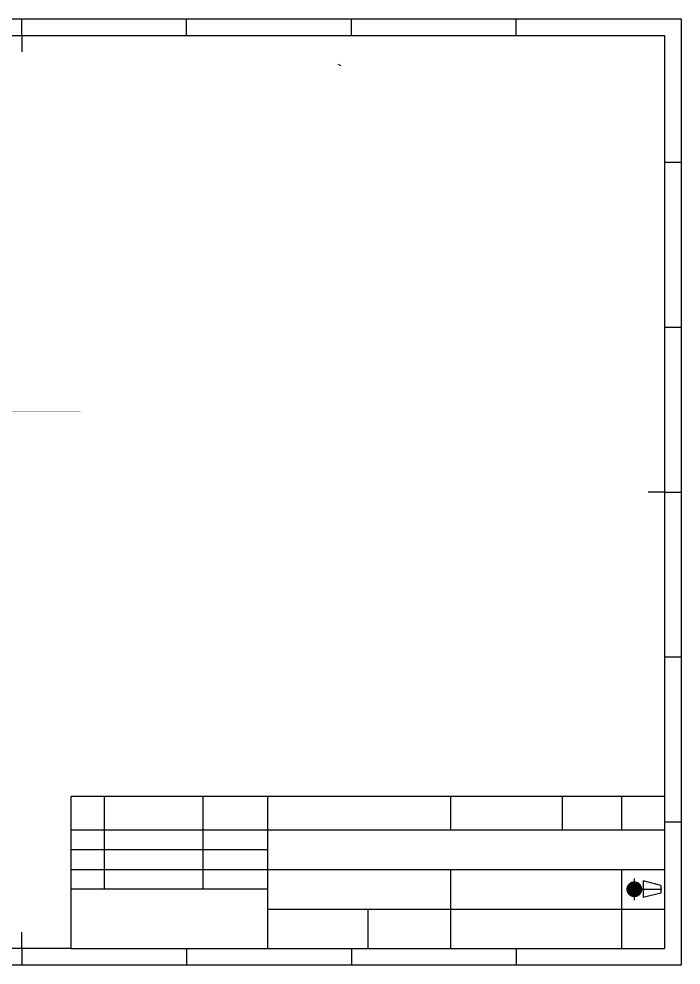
# Model space of a CAD drawing. Extents: x 19 to 519, y 6 to 365.
# Drawn here: x 267.7 to 518.8, y 6.2 to 365 of the extents above; entities that cross this region are included whole.
import ezdxf

# ---------------------------------------------------------------- set-up
doc = ezdxf.new("R2010")
doc.units = 0
doc.layers.add('119', color=190, linetype='CONTINUOUS')

msp = doc.modelspace()

# ---------------------------------------------------------------- linework, layer by layer
at = {"layer": '119'}
for p, q in [((206.25, 365), (268.75, 365)), ((268.75, 365.0013), (268.75, 365)), ((268.75, 365), (331.25, 365)), ((268.75, 358.75), (268.75, 365)), ((331.25, 365), (393.75, 365)), ((331.25, 358.75), (331.25, 365)), ((393.75, 365), (456.25, 365)), ((393.75, 358.75), (393.75, 365)), ((456.25, 365), (518.75, 365)), ((456.25, 358.75), (456.25, 365)), ((518.75, 365), (518.75, 310.625)), ((206.25, 358.75), (268.75, 358.75)), ((268.75, 358.75), (331.25, 358.75)), ((268.75, 358.75), (268.75, 352.4988)), ((331.25, 358.75), (393.75, 358.75)), ((393.75, 358.75), (456.25, 358.75)), ((456.25, 358.75), (512.5, 358.75)), ((512.5, 358.75), (512.5, 310.625)), ((389.7856, 347.1824), (388.9017, 347.6927)), ((512.5, 310.625), (512.5, 248.125)), ((512.5, 310.625), (518.75, 310.625)), ((518.75, 310.625), (518.75, 248.125)), ((512.5, 248.125), (512.5, 185.625)), ((512.5, 248.125), (518.75, 248.125)), ((518.75, 248.125), (518.75, 185.625)), ((512.5, 185.625), (506.2488, 185.625)), ((512.5, 185.625), (512.5, 123.125)), ((512.5, 185.625), (518.75, 185.625)), ((518.75, 185.625), (518.75, 123.125)), ((518.7513, 185.625), (518.75, 185.625)), ((512.5, 123.125), (512.5, 60.625)), ((512.5, 123.125), (518.75, 123.125)), ((518.75, 123.125), (518.75, 60.625)), ((512.5, 70.2081), (287.5, 70.2081)), ((287.5, 12.5), (287.5, 70.2081)), ((300, 70.2081), (300, 35)), ((337.5, 35), (337.5, 70.2081)), ((361.875, 70.2081), (361.875, 50)), ((431.25, 70.2081), (431.25, 57.5)), ((473.75, 57.5), (473.75, 70.2081)), ((496.25, 57.5), (496.25, 70.2081)), ((287.5, 57.5), (473.75, 57.5)), ((473.75, 57.5), (496.25, 57.5)), ((496.25, 57.5), (512.5, 57.5)), ((512.5, 60.625), (512.5, 12.5)), ((512.5, 60.625), (518.75, 60.625)), ((518.75, 60.625), (518.75, 6.25)), ((361.875, 50), (287.5, 50)), ((361.875, 50), (361.875, 27.5)), ((287.5, 42.5), (431.25, 42.5)), ((431.25, 42.5), (512.5, 42.5)), ((431.25, 42.5), (431.25, 12.5)), ((496.25, 12.5), (496.25, 42.5)), ((501.0219, 39.1344), (501.0219, 30.8656)), ((504.3347, 38.1383), (504.3347, 31.8617)), ((511.0114, 36.478), (504.3347, 38.1383)), ((511.0114, 36.478), (511.0114, 33.522)), ((300, 35), (287.5, 35)), ((337.5, 35), (300, 35)), ((361.875, 35), (337.5, 35)), ((498.484, 35), (511.5026, 35)), ((511.0114, 33.522), (504.3347, 31.8617)), ((361.875, 27.5), (361.875, 12.5)), ((361.875, 27.5), (512.5, 27.5)), ((400, 27.5), (400, 12.5)), ((268.75, 12.5), (268.75, 18.7513)), ((268.75, 12.5), (206.25, 12.5)), ((287.5, 12.5), (268.75, 12.5)), ((268.75, 12.5), (268.75, 6.25)), ((287.5, 12.5), (331.25, 12.5)), ((331.25, 12.5), (393.75, 12.5)), ((331.25, 12.5), (331.25, 6.25)), ((393.75, 12.5), (431.25, 12.5)), ((393.75, 12.5), (393.75, 6.25)), ((431.25, 12.5), (431.25, 12.498)), ((431.25, 12.5), (456.25, 12.5)), ((456.25, 12.5), (512.5, 12.5)), ((456.25, 12.5), (456.25, 6.25)), ((268.75, 6.25), (206.25, 6.25)), ((331.25, 6.25), (268.75, 6.25)), ((268.75, 6.2488), (268.75, 6.25)), ((393.75, 6.25), (331.25, 6.25)), ((456.25, 6.25), (393.75, 6.25)), ((518.75, 6.25), (456.25, 6.25))]:
    msp.add_line(p, q, dxfattribs=at)
at = {"layer": '119', "const_width": 0.1016}
msp.add_lwpolyline([(234.5, 216), (291, 216)], dxfattribs=at)
at = {"layer": '119'}
for points, const_width in [([(291, 215.9746, 1), (291, 216.0254)], 0.0508), ([(501.0219, 33.4929, 1), (501.0219, 36.5071, 1), (501.0219, 33.4929)], 3.0142), ([(501.0219, 34.0884, 1), (501.0219, 35.9116, 1), (501.0219, 34.0884)], 1.8232)]:
    msp.add_lwpolyline(points, format="xyb", dxfattribs=dict(at, const_width=const_width))

doc.saveas('drawing.dxf')
